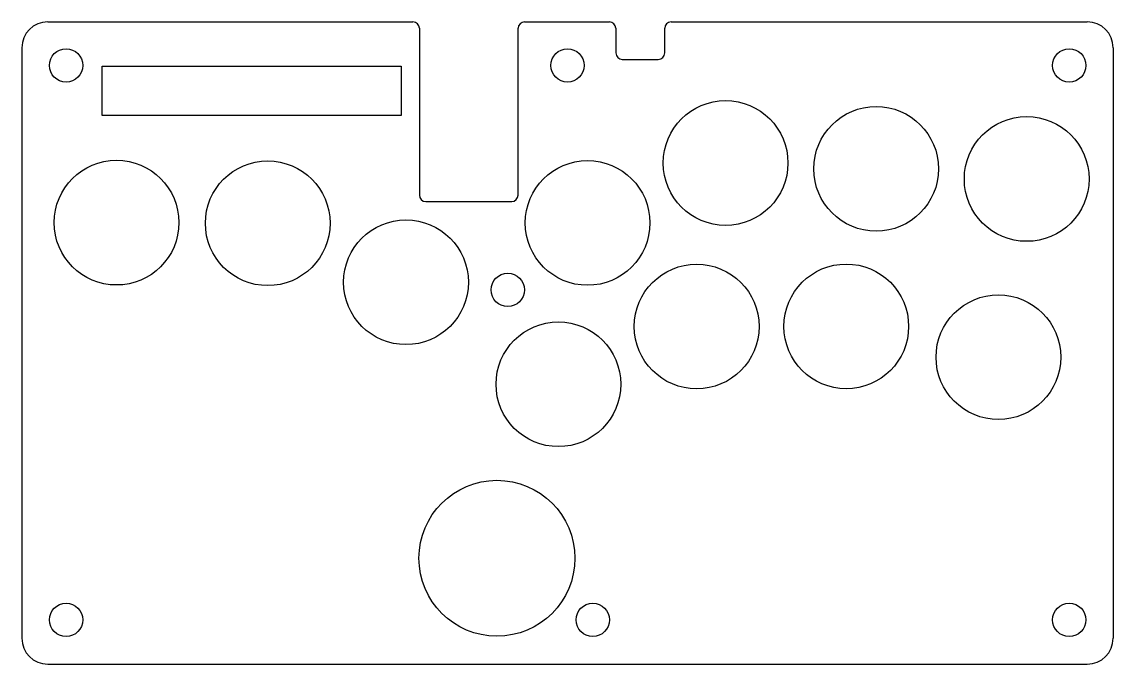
# Model space of a CAD drawing. Header units: millimetres. Extents: x 0 to 210, y -124 to 0.
import ezdxf

# ---------------------------------------------------------------- set-up
doc = ezdxf.new("R2010")
doc.units = ezdxf.units.MM
doc.layers.add('Shape2DView001', color=7, linetype='CONTINUOUS')

msp = doc.modelspace()

# ---------------------------------------------------------------- linework, layer by layer
at = {"layer": 'Shape2DView001'}
for p, q in [((96.74, 0), (113.06, 0)), ((124.94, 0), (205, 0)), ((5, 0), (75.26, 0)), ((76.5, -1.24), (76.5, -33.33)), ((95.5, -33.33), (95.5, -1.24)), ((114.3, -1.24), (114.3, -5.99)), ((123.7, -5.99), (123.7, -1.24)), ((0, -5), (0, -118.58)), ((210, -5), (210, -118.58)), ((115.54, -7.23), (122.46, -7.23)), ((15.44, -8.55), (73.01, -8.55)), ((15.44, -18.05), (15.44, -8.55)), ((73.01, -8.55), (73.01, -18.05)), ((73.01, -18.05), (15.44, -18.05)), ((77.74, -34.57), (94.26, -34.57)), ((5, -123.58), (205, -123.58))]:
    msp.add_line(p, q, dxfattribs=at)
for centre, radius in [((8.514, -8.38), 3.2), ((105, -8.38), 3.2), ((201.554, -8.38), 3.2), ((135.42, -27.16), 12), ((164.39, -28.28), 12), ((193.36, -30.23), 12), ((18.225, -38.63), 12), ((47.32, -38.75), 12), ((108.86, -38.69), 12), ((73.92, -50.1), 12), ((129.86, -58.62), 12), ((158.642, -58.597), 12), ((93.5, -51.58), 3.2), ((187.92, -64.52), 12), ((103.25, -69.73), 12), ((91.42, -103.2), 15), ((8.514, -115.06), 3.2), ((109.86, -115.06), 3.2), ((201.554, -115.06), 3.2)]:
    msp.add_circle(centre, radius, dxfattribs=at)
for centre, radius, start, end in [((5, -5), 5, 90, 180), ((75.26, -1.24), 1.24, 0, 90), ((96.74, -1.24), 1.24, 90, 180), ((113.06, -1.24), 1.24, 0, 90), ((124.94, -1.24), 1.24, 90, 180), ((205, -5), 5, 0, 90), ((115.54, -5.99), 1.24, 180, -90), ((122.46, -5.99), 1.24, -90, 0), ((77.74, -33.33), 1.24, 180, -90), ((94.26, -33.33), 1.24, -90, 0), ((5, -118.58), 5, 180, -90), ((205, -118.58), 5, -90, 0)]:
    msp.add_arc(centre, radius, start, end, dxfattribs=at)

doc.saveas('drawing.dxf')
